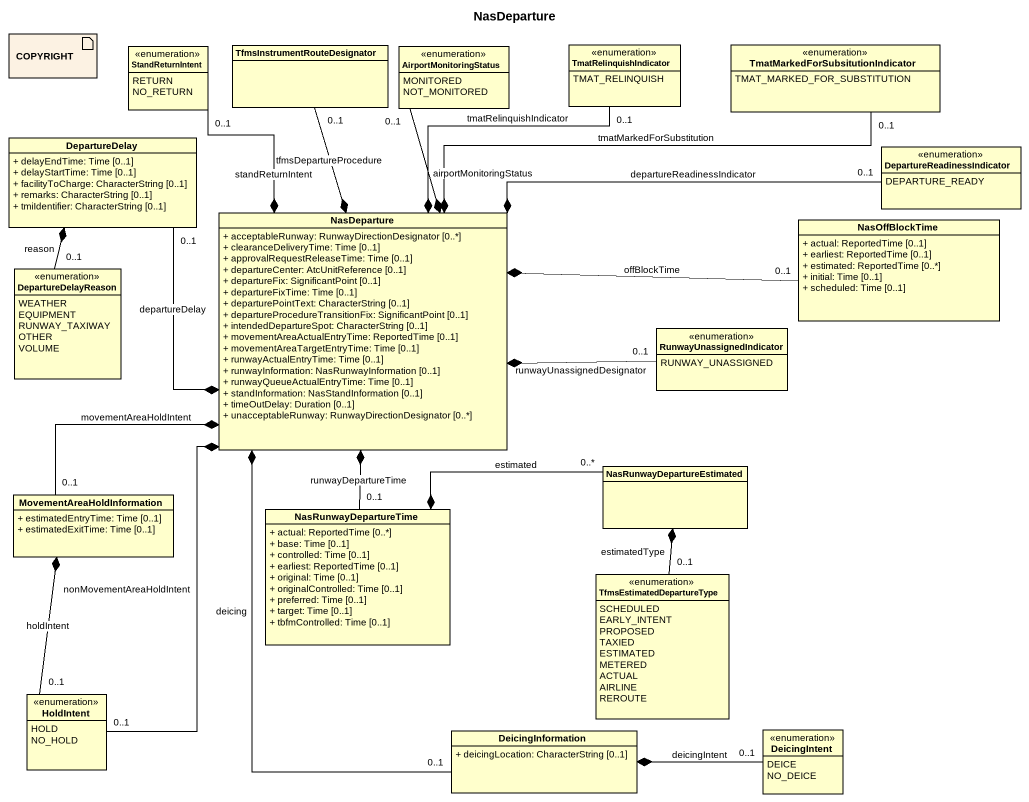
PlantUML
@startuml
title NasDeparture
allowmixing
hide circle
hide empty members
skinparam classAttributeIconSize 0
artifact COPYRIGHT #FCF2E3
enum StandReturnIntent {
  RETURN
  NO_RETURN
}
class "TfmsInstrumentRouteDesignator" as TfmsInstrumentRouteDesignato
enum AirportMonitoringStatus {
  MONITORED
  NOT_MONITORED
}
enum TmatRelinquishIndicator {
  TMAT_RELINQUISH
}
enum "TmatMarkedForSubsitutionIndicator" as TmatMarkedForSubsitutionIndi {
  TMAT_MARKED_FOR_SUBSTITUTION
}
class DepartureDelay {
  + delayEndTime: Time [0..1]
  + delayStartTime: Time [0..1]
  + facilityToCharge: CharacterString [0..1]
  + remarks: CharacterString [0..1]
  + tmiIdentifier: CharacterString [0..1]
}
enum DepartureReadinessIndicator {
  DEPARTURE_READY
}
class NasDeparture {
  + acceptableRunway: RunwayDirectionDesignator [0..*]
  + clearanceDeliveryTime: Time [0..1]
  + approvalRequestReleaseTime: Time [0..1]
  + departureCenter: AtcUnitReference [0..1]
  + departureFix: SignificantPoint [0..1]
  + departureFixTime: Time [0..1]
  + departurePointText: CharacterString [0..1]
  + departureProcedureTransitionFix: SignificantPoint [0..1]
  + intendedDepartureSpot: CharacterString [0..1]
  + movementAreaActualEntryTime: ReportedTime [0..1]
  + movementAreaTargetEntryTime: Time [0..1]
  + runwayActualEntryTime: Time [0..1]
  + runwayInformation: NasRunwayInformation [0..1]
  + runwayQueueActualEntryTime: Time [0..1]
  + standInformation: NasStandInformation [0..1]
  + timeOutDelay: Duration [0..1]
  + unacceptableRunway: RunwayDirectionDesignator [0..*]
}
class NasOffBlockTime {
  + actual: ReportedTime [0..1]
  + earliest: ReportedTime [0..1]
  + estimated: ReportedTime [0..*]
  + initial: Time [0..1]
  + scheduled: Time [0..1]
}
enum DepartureDelayReason {
  WEATHER
  EQUIPMENT
  RUNWAY_TAXIWAY
  OTHER
  VOLUME
}
enum RunwayUnassignedIndicator {
  RUNWAY_UNASSIGNED
}
class NasRunwayDepartureEstimated
class MovementAreaHoldInformation {
  + estimatedEntryTime: Time [0..1]
  + estimatedExitTime: Time [0..1]
}
class NasRunwayDepartureTime {
  + actual: ReportedTime [0..*]
  + base: Time [0..1]
  + controlled: Time [0..1]
  + earliest: ReportedTime [0..1]
  + original: Time [0..1]
  + originalControlled: Time [0..1]
  + preferred: Time [0..1]
  + target: Time [0..1]
  + tbfmControlled: Time [0..1]
}
enum TfmsEstimatedDepartureType {
  SCHEDULED
  EARLY_INTENT
  PROPOSED
  TAXIED
  ESTIMATED
  METERED
  ACTUAL
  AIRLINE
  REROUTE
}
enum HoldIntent {
  HOLD
  NO_HOLD
}
class DeicingInformation {
  + deicingLocation: CharacterString [0..1]
}
enum DeicingIntent {
  DEICE
  NO_DEICE
}
DepartureDelay *-- "0..1" DepartureDelayReason : reason
NasDeparture *-up- "0..1" StandReturnIntent : standReturnIntent
NasDeparture *-up- "0..1" TfmsInstrumentRouteDesignato : tfmsDepartureProcedure
NasDeparture *-up- "0..1" AirportMonitoringStatus : airportMonitoringStatus
NasDeparture *-up- "0..1" TmatRelinquishIndicator : tmatRelinquishIndicator
NasDeparture *-right- "0..1" TmatMarkedForSubsitutionIndi : tmatMarkedForSubstitution
NasDeparture *-left- "0..1" DepartureDelay : departureDelay
NasDeparture *-right- "0..1" DepartureReadinessIndicator : departureReadinessIndicator
NasDeparture *-right- "0..1" NasOffBlockTime : offBlockTime
NasDeparture *-right- "0..1" RunwayUnassignedIndicator : runwayUnassignedDesignator
NasDeparture *-- "0..1" MovementAreaHoldInformation : movementAreaHoldIntent
NasDeparture *-- "0..1" NasRunwayDepartureTime : runwayDepartureTime
NasDeparture *-- "0..1" HoldIntent : nonMovementAreaHoldIntent
NasDeparture *-- "0..1" DeicingInformation : deicing
NasRunwayDepartureEstimated *-- "0..1" TfmsEstimatedDepartureType : estimatedType
MovementAreaHoldInformation *-- "0..1" HoldIntent : holdIntent
NasRunwayDepartureTime *-right- "0..*" NasRunwayDepartureEstimated : estimated
DeicingInformation *-right- "0..1" DeicingIntent : deicingIntent
@enduml
